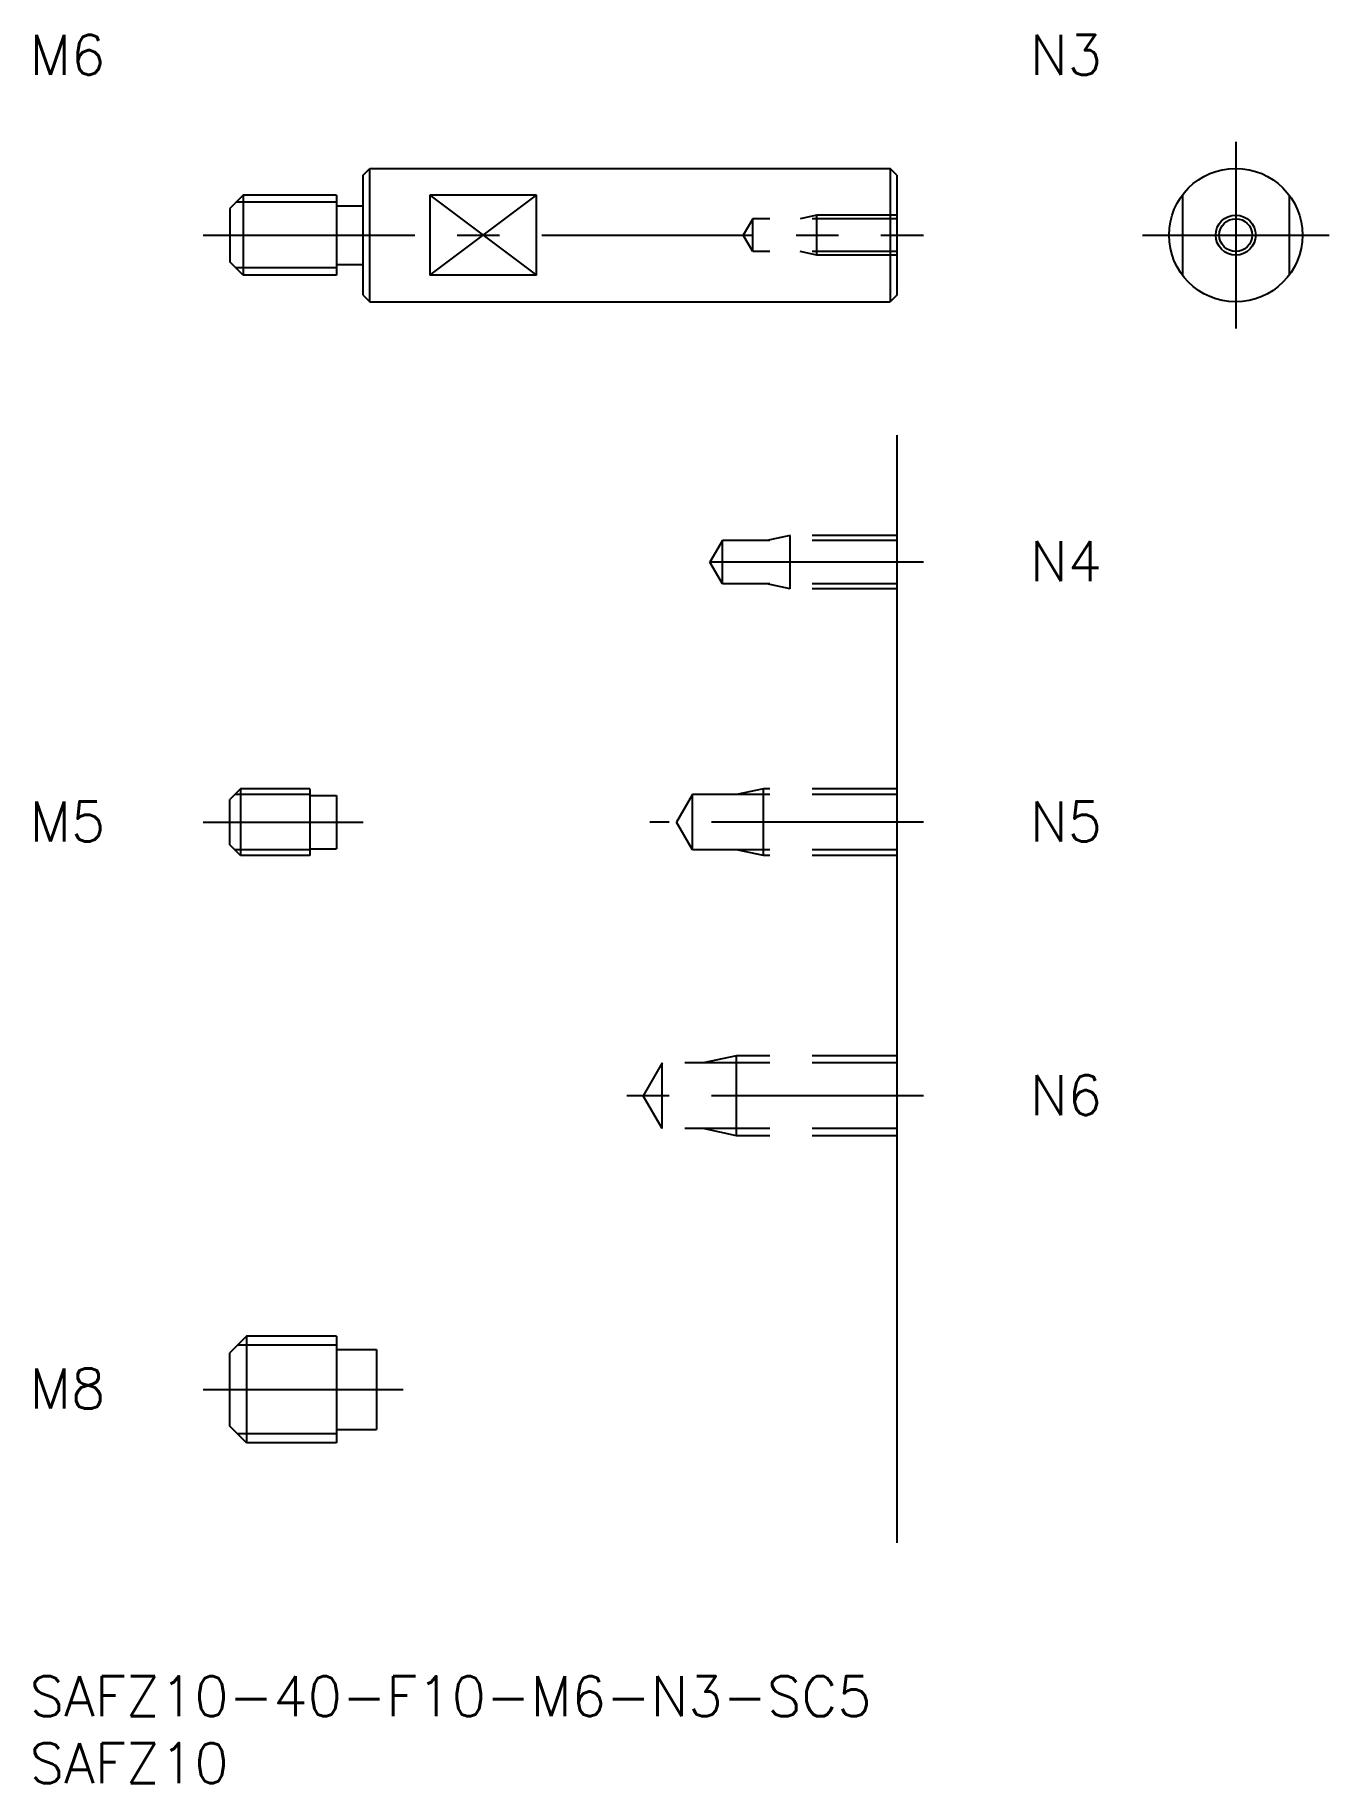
# Model space of a CAD drawing. Extents: x 0 to 97, y -8 to 123.
import ezdxf

# ---------------------------------------------------------------- set-up
doc = ezdxf.new("R2010")
doc.units = 0
doc.header["$LTSCALE"] = 0.5
doc.linetypes.add('CENTER', pattern=[50.8, 31.75, -6.35, 6.35, -6.35])
doc.linetypes.add('DASHED', pattern=[19.05, 12.7, -6.35])
for name, color, linetype in [('MSM_CENTER', 1, 'CENTER'), ('MSM_CONTINUOUS', 7, 'CONTINUOUS'), ('MSM_DASHED', 4, 'DASHED'), ('MSM_NARROW', 5, 'CONTINUOUS'), ('MSM_PART_NUMBER', 7, 'CONTINUOUS')]:
    doc.layers.add(name, color=color, linetype=linetype)
doc.styles.get("Standard").update_dxf_attribs({"font": 'txt.shx', "height": 1, "bigfont": 'bigfont.shx'})

# ---------------------------------------------------------------- blocks, each defined once
blk = doc.blocks.new('*U8')
at = {"layer": 'MSM_PART_NUMBER'}
blk.add_text('SAFZ10-40-F10-M6-N3-SC5', height=3, dxfattribs=at).set_placement((0, -3))
blk = doc.blocks.new('*U9')
at = {"layer": 'MSM_PART_NUMBER'}
blk.add_text('SAFZ10', height=3, dxfattribs=at).set_placement((0, -8))
blk = doc.blocks.new('*U10')
at = {"layer": 'MSM_PART_NUMBER'}
blk.add_text('N6', height=3, dxfattribs=at).set_placement((75, 42.06))
blk = doc.blocks.new('*U11')
at = {"layer": 'MSM_PART_NUMBER'}
blk.add_text('N5', height=3, dxfattribs=at).set_placement((75, 62.56))
blk = doc.blocks.new('*U12')
at = {"layer": 'MSM_PART_NUMBER'}
blk.add_text('N4', height=3, dxfattribs=at).set_placement((75, 82.06))
blk = doc.blocks.new('*U13')
at = {"layer": 'MSM_PART_NUMBER'}
blk.add_text('M8', height=3, dxfattribs=at).set_placement((0, 20.06))
blk = doc.blocks.new('*U14')
at = {"layer": 'MSM_PART_NUMBER'}
blk.add_text('M6', height=3, dxfattribs=at).set_placement((0, 120))
blk = doc.blocks.new('*U15')
at = {"layer": 'MSM_PART_NUMBER'}
blk.add_text('N3', height=3, dxfattribs=at).set_placement((75, 120))
blk = doc.blocks.new('*U16')
at = {"layer": 'MSM_PART_NUMBER'}
blk.add_text('M5', height=3, dxfattribs=at).set_placement((0, 62.56))

msp = doc.modelspace()

# ---------------------------------------------------------------- linework, layer by layer
at = {"layer": 'MSM_CENTER'}
for p, q in [((90.42, 115), (90.42, 101)), ((13, 108), (67, 108)), ((83.42, 108), (97.42, 108)), ((67, 83.5), (49, 83.5)), ((13, 64), (25, 64)), ((67, 64), (46.5, 64)), ((67, 43.5), (44, 43.5)), ((13, 21.5), (28, 21.5))]:
    msp.add_line(p, q, dxfattribs=at)
at = {"layer": 'MSM_CONTINUOUS'}
for p, q in [((25, 112.5), (25.5, 113)), ((25.5, 113), (64.5, 113)), ((25.5, 103), (25.5, 113)), ((65, 112.5), (64.5, 113)), ((64.5, 113), (64.5, 103)), ((25, 103.5), (25, 112.5)), ((65, 112.5), (65, 103.5)), ((16, 111), (15, 110)), ((23, 111), (16, 111)), ((16, 111), (16, 105)), ((23, 111), (23, 105)), ((23, 110.2), (25, 110.2)), ((38, 111), (30, 111)), ((30, 111), (30, 105)), ((38, 105), (38, 111)), ((15, 110), (15, 106)), ((16, 105), (15, 106)), ((23, 105), (16, 105)), ((23, 105.8), (25, 105.8)), ((38, 105), (30, 105)), ((25, 103.5), (25.5, 103)), ((65, 103.5), (64.5, 103)), ((25.5, 103), (64.5, 103)), ((65, 93), (65, 10)), ((15.8, 66.5), (15, 65.7)), ((15, 62.3), (15, 65.7)), ((21, 66.5), (15.8, 66.5)), ((15.8, 66.5), (15.8, 61.5)), ((21, 66.5), (21, 61.5)), ((21, 66), (23, 66)), ((23, 66), (23, 62)), ((15.8, 61.5), (15, 62.3)), ((21, 62), (23, 62)), ((21, 61.5), (15.8, 61.5)), ((16.25, 25.5), (15, 24.25)), ((23, 25.5), (16.25, 25.5)), ((16.25, 25.5), (16.25, 17.5)), ((23, 25.5), (23, 17.5)), ((15, 18.75), (15, 24.25)), ((23, 24.5), (26, 24.5)), ((26, 24.5), (26, 18.5)), ((16.25, 17.5), (15, 18.75)), ((23, 18.5), (26, 18.5)), ((23, 17.5), (16.25, 17.5))]:
    msp.add_line(p, q, dxfattribs=at)
for radius in [5, 1.23]:
    msp.add_circle((90.42, 108), radius, dxfattribs=at)
at = {"layer": 'MSM_DASHED'}
for p, q in [((86.42, 111), (86.42, 105)), ((94.42, 111), (94.42, 105)), ((54.21, 109.23), (53.5, 108)), ((65, 109.23), (54.21, 109.23)), ((54.21, 106.77), (54.21, 109.23)), ((59, 109.5), (57.75, 109.23)), ((65, 109.5), (59, 109.5)), ((59, 106.5), (59, 109.5)), ((54.21, 106.77), (53.5, 108)), ((65, 106.77), (54.21, 106.77)), ((59, 106.5), (57.75, 106.77)), ((65, 106.5), (59, 106.5)), ((57, 85.5), (55.25, 85.12)), ((65, 85.5), (57, 85.5)), ((57, 81.5), (57, 85.5)), ((51.94, 85.12), (51, 83.5)), ((65, 85.12), (51.94, 85.12)), ((51.94, 81.88), (51.94, 85.12)), ((51.94, 81.88), (51, 83.5)), ((65, 81.88), (51.94, 81.88)), ((57, 81.5), (55.25, 81.88)), ((65, 81.5), (57, 81.5)), ((49.69, 66.07), (48.5, 64)), ((65, 66.07), (49.69, 66.07)), ((49.69, 61.93), (49.69, 66.07)), ((55, 66.5), (53, 66.07)), ((65, 66.5), (55, 66.5)), ((55, 61.5), (55, 66.5)), ((49.69, 61.93), (48.5, 64)), ((65, 61.93), (49.69, 61.93)), ((55, 61.5), (53, 61.93)), ((65, 61.5), (55, 61.5)), ((47.42, 45.96), (46, 43.5)), ((65, 45.96), (47.42, 45.96)), ((47.42, 41.04), (47.42, 45.96)), ((53, 46.5), (50.5, 45.96)), ((65, 46.5), (53, 46.5)), ((53, 40.5), (53, 46.5)), ((47.42, 41.04), (46, 43.5)), ((65, 41.04), (47.42, 41.04)), ((53, 40.5), (50.5, 41.04)), ((65, 40.5), (53, 40.5))]:
    msp.add_line(p, q, dxfattribs=at)
at = {"layer": 'MSM_NARROW'}
for p, q in [((23, 110.46), (15.46, 110.46)), ((30, 111), (38, 105)), ((30, 105), (38, 111)), ((23, 105.54), (15.46, 105.54)), ((21, 66.07), (15.37, 66.07)), ((21, 61.93), (15.37, 61.93)), ((23, 24.82), (15.57, 24.82)), ((23, 18.18), (15.57, 18.18))]:
    msp.add_line(p, q, dxfattribs=at)
msp.add_circle((90.42, 108), 1.5, dxfattribs=at)

# ---------------------------------------------------------------- block references
at = {"layer": 'MSM_CONTINUOUS'}
for name in ['*U14', '*U15', '*U12', '*U16', '*U11', '*U10', '*U13', '*U8', '*U9']:
    msp.add_blockref(name, (0, 0), dxfattribs=at)

doc.saveas('drawing.dxf')
